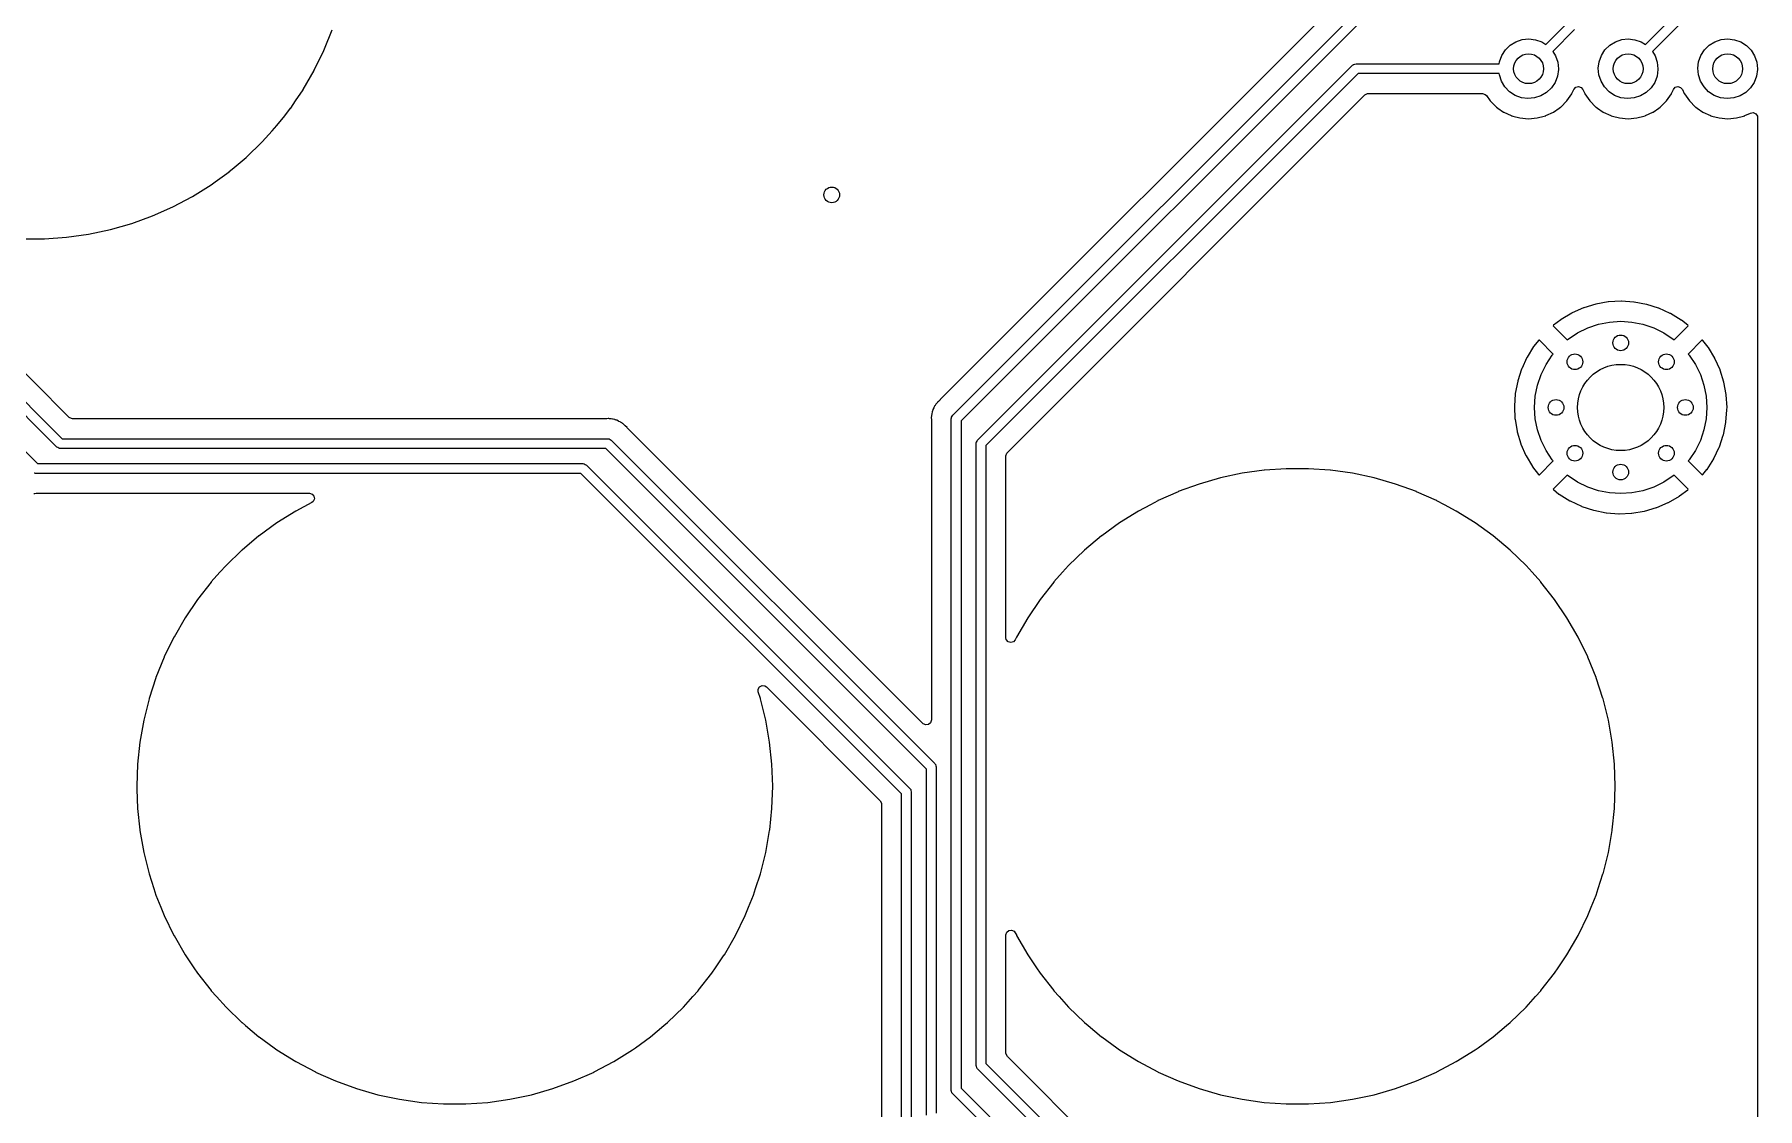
# Model space of a CAD drawing. Extents: x 144 to 253, y -181 to -52.
# Drawn here: x 209.53 to 253.49, y -157.31 to -129.89 of the extents above; entities that cross this region are included whole.
import ezdxf

# ---------------------------------------------------------------- set-up
doc = ezdxf.new("R2010")
doc.units = 0
doc.layers.add('BLACK', color=7, linetype='CONTINUOUS')

msp = doc.modelspace()

# ---------------------------------------------------------------- linework, layer by layer
at = {"layer": 'BLACK', "linetype": 'CONTINUOUS'}
for p, q in [((243.17, -128.679), (232.653, -139.196)), ((232.957, -139.612), (243.715, -128.853)), ((243.928, -128.993), (233.17, -139.752)), ((248.091, -130.149), (248.612, -129.628)), ((250.631, -130.149), (251.335, -129.444)), ((251.548, -129.584), (250.808, -130.325)), ((216.927, -130.26), (217.123, -129.777)), ((247.181, -130.166), (247.326, -130.077)), ((247.326, -130.077), (247.486, -130.022)), ((247.486, -130.022), (247.655, -130.004)), ((247.655, -130.004), (247.824, -130.024)), ((247.824, -130.024), (247.984, -130.081)), ((247.984, -130.081), (248.091, -130.149)), ((248.825, -129.768), (248.268, -130.325)), ((249.721, -130.166), (249.866, -130.077)), ((249.866, -130.077), (250.026, -130.022)), ((250.026, -130.022), (250.195, -130.004)), ((250.195, -130.004), (250.364, -130.024)), ((250.364, -130.024), (250.524, -130.081)), ((250.524, -130.081), (250.631, -130.149)), ((252.261, -130.166), (252.406, -130.077)), ((252.406, -130.077), (252.566, -130.022)), ((252.566, -130.022), (252.735, -130.004)), ((252.735, -130.004), (252.904, -130.024)), ((252.904, -130.024), (253.064, -130.081)), ((253.064, -130.081), (253.207, -130.172)), ((216.665, -130.806), (216.911, -130.302)), ((216.911, -130.302), (216.912, -130.3)), ((216.911, -130.302), (216.911, -130.302)), ((216.912, -130.3), (216.927, -130.26)), ((246.909, -130.587), (246.967, -130.427)), ((246.967, -130.427), (247.059, -130.284)), ((247.059, -130.284), (247.181, -130.166)), ((248.268, -130.325), (248.337, -130.437)), ((248.337, -130.437), (248.393, -130.597)), ((249.449, -130.587), (249.507, -130.427)), ((249.507, -130.427), (249.599, -130.284)), ((249.599, -130.284), (249.721, -130.166)), ((250.808, -130.325), (250.877, -130.437)), ((250.877, -130.437), (250.933, -130.597)), ((251.989, -130.587), (252.047, -130.427)), ((252.047, -130.427), (252.139, -130.284)), ((252.139, -130.284), (252.261, -130.166)), ((253.207, -130.172), (253.327, -130.293)), ((253.327, -130.293), (253.417, -130.437)), ((253.417, -130.437), (253.473, -130.597)), ((210.097, -140.423), (200.626, -130.953)), ((200.766, -130.739), (210.237, -140.21)), ((216.38, -131.299), (216.663, -130.809)), ((216.663, -130.809), (216.665, -130.806)), ((233.592, -140.247), (243.161, -130.678)), ((243.301, -130.891), (233.805, -140.387)), ((243.161, -130.678), (243.178, -130.664)), ((243.178, -130.664), (243.181, -130.661)), ((243.181, -130.661), (243.184, -130.66)), ((243.184, -130.66), (243.189, -130.656)), ((243.189, -130.656), (243.219, -130.65)), ((243.219, -130.65), (243.249, -130.641)), ((243.249, -130.641), (246.903, -130.641)), ((246.901, -130.891), (243.301, -130.891)), ((246.905, -130.924), (246.901, -130.891)), ((246.903, -130.641), (246.909, -130.587)), ((246.958, -131.086), (246.905, -130.924)), ((248.388, -130.956), (248.328, -131.114)), ((248.412, -130.787), (248.388, -130.956)), ((248.393, -130.597), (248.412, -130.766)), ((248.412, -130.766), (248.412, -130.787)), ((249.428, -130.755), (249.449, -130.587)), ((249.445, -130.924), (249.428, -130.755)), ((249.498, -131.086), (249.445, -130.924)), ((250.928, -130.956), (250.868, -131.114)), ((250.952, -130.787), (250.928, -130.956)), ((250.933, -130.597), (250.952, -130.766)), ((250.952, -130.766), (250.952, -130.787)), ((251.968, -130.755), (251.989, -130.587)), ((251.985, -130.924), (251.968, -130.755)), ((252.038, -131.086), (251.985, -130.924)), ((253.468, -130.956), (253.408, -131.114)), ((253.492, -130.787), (253.468, -130.956)), ((253.473, -130.597), (253.492, -130.766)), ((253.492, -130.766), (253.492, -130.787)), ((216.187, -131.586), (216.379, -131.301)), ((216.379, -131.301), (216.38, -131.299)), ((216.379, -131.301), (216.379, -131.301)), ((234.35, -140.56), (243.474, -131.436)), ((243.474, -131.436), (243.537, -131.402)), ((243.537, -131.402), (243.564, -131.4)), ((243.564, -131.4), (246.477, -131.4)), ((246.477, -131.4), (246.545, -131.42)), ((246.545, -131.42), (246.58, -131.453)), ((246.58, -131.453), (246.673, -131.586)), ((247.046, -131.231), (246.958, -131.086)), ((247.164, -131.353), (247.046, -131.231)), ((247.306, -131.446), (247.164, -131.353)), ((247.466, -131.505), (247.306, -131.446)), ((248.111, -131.373), (247.965, -131.46)), ((248.234, -131.256), (248.111, -131.373)), ((248.328, -131.114), (248.234, -131.256)), ((248.627, -131.586), (248.754, -131.404)), ((248.754, -131.404), (248.757, -131.399)), ((248.757, -131.399), (248.806, -131.294)), ((248.757, -131.399), (248.757, -131.399)), ((248.806, -131.294), (248.853, -131.24)), ((248.853, -131.24), (248.921, -131.221)), ((248.921, -131.221), (248.989, -131.241)), ((248.989, -131.241), (249.034, -131.294)), ((249.034, -131.294), (249.083, -131.399)), ((249.083, -131.399), (249.083, -131.399)), ((249.083, -131.399), (249.086, -131.404)), ((249.086, -131.404), (249.213, -131.586)), ((249.586, -131.231), (249.498, -131.086)), ((249.704, -131.353), (249.586, -131.231)), ((249.846, -131.446), (249.704, -131.353)), ((250.006, -131.505), (249.846, -131.446)), ((250.651, -131.373), (250.505, -131.46)), ((250.774, -131.256), (250.651, -131.373)), ((250.868, -131.114), (250.774, -131.256)), ((251.167, -131.586), (251.294, -131.404)), ((251.294, -131.404), (251.297, -131.399)), ((251.297, -131.399), (251.346, -131.294)), ((251.297, -131.399), (251.297, -131.399)), ((251.346, -131.294), (251.393, -131.24)), ((251.393, -131.24), (251.461, -131.221)), ((251.461, -131.221), (251.529, -131.241)), ((251.529, -131.241), (251.574, -131.294)), ((251.574, -131.294), (251.623, -131.399)), ((251.623, -131.399), (251.623, -131.399)), ((251.623, -131.399), (251.626, -131.404)), ((251.626, -131.404), (251.753, -131.586)), ((252.126, -131.231), (252.038, -131.086)), ((252.244, -131.353), (252.126, -131.231)), ((252.386, -131.446), (252.244, -131.353)), ((252.546, -131.505), (252.386, -131.446)), ((253.191, -131.373), (253.045, -131.46)), ((253.314, -131.256), (253.191, -131.373)), ((253.408, -131.114), (253.314, -131.256)), ((200.368, -131.612), (209.602, -140.845)), ((215.911, -131.964), (216.062, -131.77)), ((216.062, -131.77), (216.064, -131.769)), ((216.062, -131.77), (216.062, -131.77)), ((216.064, -131.769), (216.187, -131.586)), ((246.673, -131.586), (246.83, -131.743)), ((246.83, -131.743), (246.835, -131.746)), ((246.835, -131.746), (246.835, -131.746)), ((246.835, -131.746), (246.869, -131.77)), ((246.869, -131.77), (247.012, -131.871)), ((247.012, -131.871), (247.017, -131.873)), ((247.017, -131.873), (247.017, -131.873)), ((247.017, -131.873), (247.209, -131.962)), ((247.634, -131.528), (247.466, -131.505)), ((247.803, -131.512), (247.634, -131.528)), ((247.965, -131.46), (247.803, -131.512)), ((248.091, -131.962), (248.283, -131.873)), ((248.283, -131.873), (248.288, -131.871)), ((248.283, -131.873), (248.283, -131.873)), ((248.288, -131.871), (248.431, -131.77)), ((248.431, -131.77), (248.465, -131.746)), ((248.465, -131.746), (248.47, -131.743)), ((248.465, -131.746), (248.465, -131.746)), ((248.47, -131.743), (248.627, -131.586)), ((249.213, -131.586), (249.37, -131.743)), ((249.37, -131.743), (249.375, -131.746)), ((249.375, -131.746), (249.375, -131.746)), ((249.375, -131.746), (249.409, -131.77)), ((249.409, -131.77), (249.552, -131.871)), ((249.552, -131.871), (249.557, -131.873)), ((249.557, -131.873), (249.557, -131.873)), ((249.557, -131.873), (249.749, -131.962)), ((250.174, -131.528), (250.006, -131.505)), ((250.343, -131.512), (250.174, -131.528)), ((250.505, -131.46), (250.343, -131.512)), ((250.631, -131.962), (250.823, -131.873)), ((250.823, -131.873), (250.828, -131.871)), ((250.823, -131.873), (250.823, -131.873)), ((250.828, -131.871), (250.971, -131.77)), ((250.971, -131.77), (251.005, -131.746)), ((251.005, -131.746), (251.01, -131.743)), ((251.005, -131.746), (251.005, -131.746)), ((251.01, -131.743), (251.167, -131.586)), ((251.753, -131.586), (251.91, -131.743)), ((251.91, -131.743), (251.915, -131.746)), ((251.915, -131.746), (251.915, -131.746)), ((251.915, -131.746), (251.949, -131.77)), ((251.949, -131.77), (252.092, -131.871)), ((252.092, -131.871), (252.097, -131.873)), ((252.097, -131.873), (252.097, -131.873)), ((252.097, -131.873), (252.289, -131.962)), ((252.714, -131.528), (252.546, -131.505)), ((252.883, -131.512), (252.714, -131.528)), ((253.045, -131.46), (252.883, -131.512)), ((253.171, -131.962), (253.313, -131.896)), ((253.313, -131.896), (253.383, -131.885)), ((253.383, -131.885), (253.448, -131.914)), ((215.59, -132.354), (215.713, -132.217)), ((215.713, -132.217), (215.715, -132.215)), ((215.713, -132.217), (215.713, -132.217)), ((215.715, -132.215), (215.911, -131.964)), ((247.209, -131.962), (247.214, -131.964)), ((247.214, -131.964), (247.219, -131.966)), ((247.219, -131.966), (247.219, -131.966)), ((247.219, -131.966), (247.249, -131.974)), ((247.249, -131.974), (247.429, -132.022)), ((247.429, -132.022), (247.65, -132.041)), ((247.65, -132.041), (247.871, -132.022)), ((247.871, -132.022), (248.051, -131.974)), ((248.051, -131.974), (248.081, -131.966)), ((248.081, -131.966), (248.086, -131.964)), ((248.081, -131.966), (248.081, -131.966)), ((248.086, -131.964), (248.091, -131.962)), ((249.749, -131.962), (249.754, -131.964)), ((249.754, -131.964), (249.759, -131.966)), ((249.759, -131.966), (249.759, -131.966)), ((249.759, -131.966), (249.789, -131.974)), ((249.789, -131.974), (249.969, -132.022)), ((249.969, -132.022), (250.19, -132.041)), ((250.19, -132.041), (250.411, -132.022)), ((250.411, -132.022), (250.591, -131.974)), ((250.591, -131.974), (250.621, -131.966)), ((250.621, -131.966), (250.626, -131.964)), ((250.621, -131.966), (250.621, -131.966)), ((250.626, -131.964), (250.631, -131.962)), ((252.289, -131.962), (252.294, -131.964)), ((252.294, -131.964), (252.299, -131.966)), ((252.299, -131.966), (252.299, -131.966)), ((252.299, -131.966), (252.329, -131.974)), ((252.329, -131.974), (252.509, -132.022)), ((252.509, -132.022), (252.73, -132.041)), ((252.73, -132.041), (252.951, -132.022)), ((252.951, -132.022), (253.131, -131.974)), ((253.131, -131.974), (253.161, -131.966)), ((253.161, -131.966), (253.166, -131.964)), ((253.161, -131.966), (253.161, -131.966)), ((253.166, -131.964), (253.171, -131.962)), ((253.448, -131.914), (253.487, -131.974)), ((253.487, -131.974), (253.492, -132.01)), ((253.492, -132.01), (253.492, -169.363)), ((214.929, -133.029), (215.336, -132.636)), ((215.336, -132.636), (215.59, -132.354)), ((214.569, -133.331), (214.927, -133.031)), ((214.927, -133.031), (214.929, -133.029)), ((214.927, -133.031), (214.927, -133.031)), ((210.41, -139.665), (204.27, -133.524)), ((214.037, -133.726), (214.135, -133.655)), ((214.135, -133.655), (214.493, -133.394)), ((214.493, -133.394), (214.495, -133.393)), ((214.493, -133.394), (214.493, -133.394)), ((214.495, -133.393), (214.569, -133.331)), ((213.056, -134.292), (213.556, -134.026)), ((213.556, -134.026), (214.037, -133.726)), ((212.007, -134.716), (212.539, -134.522)), ((212.539, -134.522), (212.541, -134.521)), ((212.541, -134.521), (213.054, -134.293)), ((213.054, -134.293), (213.056, -134.292)), ((213.054, -134.293), (213.054, -134.293)), ((210.909, -134.99), (211.463, -134.872)), ((211.463, -134.872), (212.007, -134.716)), ((209.217, -135.108), (209.783, -135.108)), ((209.783, -135.108), (209.785, -135.108)), ((209.785, -135.108), (210.346, -135.069)), ((209.785, -135.108), (209.785, -135.108)), ((210.346, -135.069), (210.348, -135.068)), ((210.348, -135.068), (210.909, -134.99)), ((249.684, -136.719), (249.37, -136.775)), ((249.692, -136.718), (249.684, -136.719)), ((250.01, -136.701), (249.692, -136.718)), ((250.018, -136.701), (250.01, -136.701)), ((250.336, -136.722), (250.018, -136.701)), ((250.344, -136.722), (250.336, -136.722)), ((250.657, -136.781), (250.344, -136.722)), ((248.472, -137.172), (248.286, -137.315)), ((248.478, -137.168), (248.472, -137.172)), ((248.752, -137.005), (248.478, -137.168)), ((248.759, -137.001), (248.752, -137.005)), ((249.051, -136.872), (248.759, -137.001)), ((249.058, -136.869), (249.051, -136.872)), ((249.363, -136.776), (249.058, -136.869)), ((249.37, -136.775), (249.363, -136.776)), ((250.665, -136.783), (250.657, -136.781)), ((250.969, -136.879), (250.665, -136.783)), ((250.976, -136.882), (250.969, -136.879)), ((251.266, -137.014), (250.976, -136.882)), ((251.273, -137.018), (251.266, -137.014)), ((251.545, -137.184), (251.273, -137.018)), ((248.286, -137.315), (248.278, -137.327)), ((248.278, -137.327), (248.285, -137.339)), ((248.285, -137.339), (248.636, -137.69)), ((248.661, -137.668), (248.9, -137.508)), ((248.9, -137.508), (249.158, -137.381)), ((249.158, -137.381), (249.431, -137.288)), ((249.431, -137.288), (249.713, -137.232)), ((249.713, -137.232), (250, -137.213)), ((250, -137.213), (250.287, -137.232)), ((250.287, -137.232), (250.569, -137.288)), ((250.569, -137.288), (250.842, -137.381)), ((250.842, -137.381), (251.1, -137.508)), ((251.1, -137.508), (251.339, -137.668)), ((251.364, -137.69), (251.715, -137.34)), ((251.551, -137.188), (251.545, -137.184)), ((251.714, -137.316), (251.551, -137.188)), ((251.722, -137.327), (251.714, -137.316)), ((251.715, -137.34), (251.722, -137.327)), ((247.778, -137.857), (247.611, -138.128)), ((247.783, -137.85), (247.778, -137.857)), ((247.903, -137.7), (247.783, -137.85)), ((247.914, -137.692), (247.903, -137.7)), ((247.926, -137.699), (247.914, -137.692)), ((248.277, -138.049), (247.926, -137.699)), ((248.255, -138.074), (248.277, -138.049)), ((248.636, -137.69), (248.661, -137.668)), ((251.339, -137.668), (251.364, -137.69)), ((252.074, -137.698), (251.723, -138.049)), ((251.723, -138.049), (251.745, -138.074)), ((252.086, -137.692), (252.074, -137.698)), ((252.098, -137.7), (252.086, -137.692)), ((252.233, -137.874), (252.098, -137.7)), ((252.238, -137.88), (252.233, -137.874)), ((252.402, -138.153), (252.238, -137.88)), ((247.471, -138.431), (247.373, -138.735)), ((247.474, -138.424), (247.471, -138.431)), ((247.607, -138.135), (247.474, -138.424)), ((247.611, -138.128), (247.607, -138.135)), ((247.967, -138.571), (248.095, -138.313)), ((248.095, -138.313), (248.255, -138.074)), ((251.745, -138.074), (251.905, -138.313)), ((251.905, -138.313), (252.033, -138.571)), ((252.406, -138.16), (252.402, -138.153)), ((252.536, -138.451), (252.406, -138.16)), ((252.539, -138.458), (252.536, -138.451)), ((252.634, -138.763), (252.539, -138.458)), ((247.372, -138.742), (247.311, -139.056)), ((247.373, -138.735), (247.372, -138.742)), ((247.819, -139.126), (247.875, -138.844)), ((247.875, -138.844), (247.967, -138.571)), ((252.033, -138.571), (252.125, -138.844)), ((252.125, -138.844), (252.181, -139.126)), ((252.635, -138.77), (252.634, -138.763)), ((252.693, -139.084), (252.635, -138.77)), ((232.508, -139.359), (232.495, -139.375)), ((232.519, -139.342), (232.508, -139.359)), ((232.525, -139.332), (232.519, -139.342)), ((232.528, -139.325), (232.525, -139.332)), ((232.525, -139.332), (232.525, -139.332)), ((232.559, -139.292), (232.528, -139.325)), ((232.566, -139.283), (232.559, -139.292)), ((232.569, -139.28), (232.566, -139.283)), ((232.589, -139.26), (232.569, -139.28)), ((232.591, -139.258), (232.589, -139.26)), ((232.633, -139.214), (232.591, -139.258)), ((232.638, -139.208), (232.633, -139.214)), ((232.644, -139.204), (232.638, -139.208)), ((232.653, -139.196), (232.644, -139.204)), ((247.31, -139.063), (247.287, -139.381)), ((247.311, -139.056), (247.31, -139.063)), ((247.8, -139.413), (247.819, -139.126)), ((252.181, -139.126), (252.2, -139.413)), ((252.694, -139.091), (252.693, -139.084)), ((252.713, -139.411), (252.694, -139.091)), ((210.431, -139.681), (210.41, -139.665)), ((210.5, -139.701), (210.431, -139.681)), ((224.119, -139.701), (210.5, -139.701)), ((224.131, -139.701), (224.119, -139.701)), ((224.167, -139.698), (224.131, -139.701)), ((224.175, -139.697), (224.167, -139.698)), ((224.183, -139.698), (224.175, -139.697)), ((224.195, -139.7), (224.183, -139.698)), ((224.215, -139.701), (224.195, -139.7)), ((224.235, -139.701), (224.215, -139.701)), ((224.243, -139.703), (224.235, -139.701)), ((224.278, -139.712), (224.243, -139.703)), ((224.243, -139.703), (224.243, -139.703)), ((224.289, -139.715), (224.278, -139.712)), ((224.325, -139.721), (224.289, -139.715)), ((224.333, -139.722), (224.325, -139.721)), ((224.325, -139.721), (224.325, -139.721)), ((224.34, -139.725), (224.333, -139.722)), ((224.352, -139.73), (224.34, -139.725)), ((224.34, -139.725), (224.34, -139.725)), ((224.37, -139.736), (224.352, -139.73)), ((224.39, -139.741), (224.37, -139.736)), ((224.429, -139.763), (224.39, -139.741)), ((224.439, -139.768), (224.429, -139.763)), ((224.473, -139.782), (224.439, -139.768)), ((224.48, -139.785), (224.473, -139.782)), ((224.473, -139.782), (224.473, -139.782)), ((224.496, -139.797), (224.48, -139.785)), ((224.496, -139.798), (224.496, -139.797)), ((224.513, -139.809), (224.496, -139.798)), ((224.523, -139.815), (224.513, -139.809)), ((232.41, -139.66), (232.407, -139.68)), ((232.407, -139.68), (232.411, -139.722)), ((232.411, -139.64), (232.41, -139.66)), ((232.422, -139.577), (232.411, -139.62)), ((232.411, -139.62), (232.411, -139.64)), ((232.411, -139.722), (232.411, -139.724)), ((232.411, -139.724), (232.411, -139.736)), ((232.411, -139.736), (232.411, -147.391)), ((232.425, -139.566), (232.422, -139.577)), ((232.431, -139.53), (232.425, -139.566)), ((232.432, -139.522), (232.431, -139.53)), ((232.431, -139.53), (232.431, -139.53)), ((232.44, -139.503), (232.432, -139.522)), ((232.446, -139.485), (232.44, -139.503)), ((232.449, -139.473), (232.446, -139.485)), ((232.451, -139.465), (232.449, -139.473)), ((232.449, -139.473), (232.449, -139.473)), ((232.473, -139.426), (232.451, -139.465)), ((232.478, -139.416), (232.473, -139.426)), ((232.492, -139.382), (232.478, -139.416)), ((232.495, -139.375), (232.492, -139.382)), ((232.492, -139.382), (232.492, -139.382)), ((232.92, -139.7), (232.923, -139.678)), ((232.92, -156.845), (232.92, -139.7)), ((232.923, -139.673), (232.924, -139.671)), ((232.923, -139.678), (232.923, -139.673)), ((232.924, -139.671), (232.925, -139.664)), ((232.925, -139.664), (232.942, -139.639)), ((232.942, -139.639), (232.957, -139.612)), ((233.17, -139.752), (233.17, -156.793)), ((247.287, -139.381), (247.287, -139.389)), ((247.287, -139.389), (247.303, -139.707)), ((247.303, -139.707), (247.304, -139.715)), ((247.304, -139.715), (247.358, -140.029)), ((247.819, -139.7), (247.8, -139.413)), ((247.875, -139.983), (247.819, -139.7)), ((252.181, -139.7), (252.125, -139.983)), ((252.2, -139.413), (252.181, -139.7)), ((252.621, -140.112), (252.685, -139.799)), ((252.685, -139.799), (252.686, -139.792)), ((252.686, -139.792), (252.712, -139.472)), ((252.712, -139.468), (252.713, -139.416)), ((252.712, -139.472), (252.712, -139.468)), ((252.713, -139.416), (252.713, -139.411)), ((210.237, -140.21), (224.155, -140.21)), ((224.155, -140.21), (224.177, -140.213)), ((224.177, -140.213), (224.182, -140.213)), ((224.182, -140.213), (224.184, -140.214)), ((224.184, -140.214), (224.191, -140.215)), ((224.191, -140.215), (224.216, -140.232)), ((224.216, -140.232), (224.243, -140.247)), ((224.243, -140.247), (232.498, -148.502)), ((224.53, -139.818), (224.523, -139.815)), ((224.523, -139.815), (224.523, -139.815)), ((224.536, -139.824), (224.53, -139.818)), ((224.563, -139.849), (224.536, -139.824)), ((224.572, -139.856), (224.563, -139.849)), ((224.575, -139.859), (224.572, -139.856)), ((224.595, -139.879), (224.575, -139.859)), ((224.597, -139.881), (224.595, -139.879)), ((224.647, -139.928), (224.597, -139.881)), ((224.651, -139.934), (224.647, -139.928)), ((224.659, -139.943), (224.651, -139.934)), ((232.196, -147.481), (224.659, -139.943)), ((233.577, -140.274), (233.592, -140.247)), ((247.358, -140.029), (247.36, -140.036)), ((247.36, -140.036), (247.451, -140.342)), ((247.967, -140.255), (247.875, -139.983)), ((252.125, -139.983), (252.033, -140.255)), ((252.518, -140.422), (252.619, -140.119)), ((252.619, -140.119), (252.621, -140.112)), ((210.124, -140.438), (210.097, -140.423)), ((210.149, -140.455), (210.124, -140.438)), ((210.156, -140.456), (210.149, -140.455)), ((210.158, -140.457), (210.156, -140.456)), ((210.163, -140.457), (210.158, -140.457)), ((210.185, -140.46), (210.163, -140.457)), ((224.103, -140.46), (210.185, -140.46)), ((232.285, -148.642), (224.103, -140.46)), ((233.555, -140.335), (233.558, -140.313)), ((233.555, -156.21), (233.555, -140.335)), ((233.558, -140.308), (233.559, -140.306)), ((233.558, -140.313), (233.558, -140.308)), ((233.559, -140.306), (233.56, -140.299)), ((233.56, -140.299), (233.577, -140.274)), ((233.805, -140.387), (233.805, -156.158)), ((234.313, -140.65), (234.334, -140.581)), ((234.313, -145.29), (234.313, -140.65)), ((234.334, -140.581), (234.35, -140.56)), ((247.451, -140.342), (247.454, -140.349)), ((247.454, -140.349), (247.581, -140.642)), ((247.581, -140.642), (247.585, -140.648)), ((247.585, -140.648), (247.746, -140.923)), ((248.095, -140.513), (247.967, -140.255)), ((248.255, -140.753), (248.095, -140.513)), ((251.905, -140.513), (251.745, -140.753)), ((252.033, -140.255), (251.905, -140.513)), ((252.379, -140.717), (252.516, -140.429)), ((252.516, -140.429), (252.518, -140.422)), ((209.528, -141.092), (209.523, -141.092)), ((209.55, -141.095), (209.528, -141.092)), ((223.468, -141.095), (209.55, -141.095)), ((209.602, -140.845), (223.52, -140.845)), ((231.65, -149.277), (223.468, -141.095)), ((223.52, -140.845), (223.542, -140.848)), ((223.542, -140.848), (223.547, -140.848)), ((223.547, -140.848), (223.549, -140.849)), ((223.549, -140.849), (223.556, -140.85)), ((223.556, -140.85), (223.581, -140.867)), ((223.581, -140.867), (223.608, -140.882)), ((223.608, -140.882), (231.863, -149.137)), ((240.341, -141.094), (239.787, -141.212)), ((240.902, -141.016), (240.341, -141.094)), ((240.914, -141.015), (240.902, -141.016)), ((241.465, -140.976), (240.914, -141.015)), ((241.467, -140.976), (241.465, -140.976)), ((241.465, -140.976), (241.465, -140.976)), ((242.033, -140.976), (241.467, -140.976)), ((242.035, -140.976), (242.033, -140.976)), ((242.586, -141.015), (242.035, -140.976)), ((242.035, -140.976), (242.035, -140.976)), ((242.598, -141.016), (242.586, -141.015)), ((243.159, -141.094), (242.598, -141.016)), ((243.713, -141.212), (243.159, -141.094)), ((247.746, -140.923), (247.751, -140.929)), ((247.751, -140.929), (247.901, -141.127)), ((247.901, -141.127), (247.913, -141.136)), ((247.913, -141.136), (247.925, -141.129)), ((247.925, -141.129), (248.277, -140.778)), ((248.277, -140.778), (248.255, -140.753)), ((251.745, -140.753), (251.723, -140.778)), ((251.723, -140.778), (252.073, -141.127)), ((252.073, -141.127), (252.086, -141.135)), ((252.086, -141.135), (252.097, -141.127)), ((252.097, -141.127), (252.201, -140.999)), ((252.201, -140.999), (252.205, -140.993)), ((252.205, -140.993), (252.375, -140.724)), ((252.375, -140.724), (252.379, -140.717)), ((238.709, -141.563), (238.196, -141.791)), ((238.711, -141.562), (238.709, -141.563)), ((238.709, -141.563), (238.709, -141.563)), ((239.243, -141.368), (238.711, -141.562)), ((239.787, -141.212), (239.243, -141.368)), ((244.257, -141.368), (243.713, -141.212)), ((244.618, -141.5), (244.257, -141.368)), ((244.789, -141.562), (244.618, -141.5)), ((244.791, -141.563), (244.789, -141.562)), ((245.304, -141.791), (244.791, -141.563)), ((244.791, -141.563), (244.791, -141.563)), ((248.286, -141.487), (248.279, -141.5)), ((248.279, -141.5), (248.286, -141.51)), ((248.636, -141.137), (248.286, -141.487)), ((248.286, -141.51), (248.425, -141.622)), ((248.661, -141.159), (248.636, -141.137)), ((248.9, -141.319), (248.661, -141.159)), ((249.158, -141.446), (248.9, -141.319)), ((249.431, -141.538), (249.158, -141.446)), ((249.713, -141.595), (249.431, -141.538)), ((250.569, -141.538), (250.287, -141.595)), ((250.842, -141.446), (250.569, -141.538)), ((251.1, -141.319), (250.842, -141.446)), ((251.339, -141.159), (251.1, -141.319)), ((251.364, -141.137), (251.339, -141.159)), ((251.716, -141.489), (251.364, -141.137)), ((251.504, -141.671), (251.714, -141.512)), ((251.714, -141.512), (251.723, -141.501)), ((251.723, -141.501), (251.716, -141.489)), ((209.51, -141.605), (209.53, -141.608)), ((209.53, -141.608), (209.538, -141.607)), ((209.538, -141.607), (209.574, -141.604)), ((209.574, -141.604), (209.586, -141.603)), ((209.586, -141.603), (216.543, -141.603)), ((216.602, -141.841), (216.194, -142.058)), ((216.543, -141.603), (216.611, -141.624)), ((216.638, -141.812), (216.602, -141.841)), ((216.611, -141.624), (216.658, -141.677)), ((216.668, -141.747), (216.638, -141.812)), ((216.658, -141.677), (216.668, -141.747)), ((237.999, -141.895), (237.694, -142.058)), ((238.192, -141.793), (237.999, -141.895)), ((238.194, -141.792), (238.192, -141.793)), ((238.192, -141.793), (238.192, -141.793)), ((238.196, -141.791), (238.194, -141.792)), ((238.196, -141.791), (238.196, -141.791)), ((245.306, -141.792), (245.304, -141.791)), ((245.304, -141.791), (245.304, -141.791)), ((245.308, -141.793), (245.306, -141.792)), ((245.501, -141.895), (245.308, -141.793)), ((245.308, -141.793), (245.308, -141.793)), ((245.806, -142.058), (245.501, -141.895)), ((248.425, -141.622), (248.432, -141.627)), ((248.432, -141.627), (248.702, -141.796)), ((248.702, -141.796), (248.709, -141.799)), ((248.709, -141.799), (248.998, -141.934)), ((248.998, -141.934), (249.005, -141.937)), ((249.005, -141.937), (249.308, -142.036)), ((250, -141.613), (249.713, -141.595)), ((250.287, -141.595), (250, -141.613)), ((250.609, -142.057), (250.915, -141.967)), ((250.915, -141.967), (250.922, -141.964)), ((250.922, -141.964), (251.215, -141.839)), ((251.215, -141.839), (251.222, -141.835)), ((251.222, -141.835), (251.498, -141.675)), ((251.498, -141.675), (251.504, -141.671)), ((215.712, -142.359), (215.257, -142.69)), ((215.713, -142.358), (215.712, -142.359)), ((215.712, -142.359), (215.712, -142.359)), ((216.194, -142.058), (215.713, -142.358)), ((237.212, -142.359), (236.757, -142.69)), ((237.213, -142.358), (237.212, -142.359)), ((237.212, -142.359), (237.212, -142.359)), ((237.694, -142.058), (237.213, -142.358)), ((246.287, -142.358), (245.806, -142.058)), ((246.288, -142.359), (246.287, -142.358)), ((246.743, -142.69), (246.288, -142.359)), ((246.288, -142.359), (246.288, -142.359)), ((249.308, -142.036), (249.315, -142.038)), ((249.315, -142.038), (249.628, -142.1)), ((249.628, -142.1), (249.636, -142.101)), ((249.636, -142.101), (249.954, -142.126)), ((249.954, -142.126), (249.961, -142.126)), ((249.961, -142.126), (250.28, -142.112)), ((250.28, -142.112), (250.287, -142.111)), ((250.287, -142.111), (250.602, -142.058)), ((250.602, -142.058), (250.609, -142.057)), ((215.253, -142.692), (214.823, -143.054)), ((215.255, -142.691), (215.253, -142.692)), ((215.253, -142.692), (215.253, -142.692)), ((215.257, -142.69), (215.255, -142.691)), ((215.257, -142.69), (215.257, -142.69)), ((236.753, -142.692), (236.323, -143.054)), ((236.755, -142.691), (236.753, -142.692)), ((236.753, -142.692), (236.753, -142.692)), ((236.757, -142.69), (236.755, -142.691)), ((236.757, -142.69), (236.757, -142.69)), ((246.745, -142.691), (246.743, -142.69)), ((246.743, -142.69), (246.743, -142.69)), ((246.747, -142.692), (246.745, -142.691)), ((247.177, -143.054), (246.747, -142.692)), ((246.747, -142.692), (246.747, -142.692)), ((214.821, -143.055), (214.414, -143.448)), ((214.823, -143.054), (214.821, -143.055)), ((214.823, -143.054), (214.823, -143.054)), ((236.321, -143.055), (235.914, -143.448)), ((236.323, -143.054), (236.321, -143.055)), ((236.323, -143.054), (236.323, -143.054)), ((247.179, -143.055), (247.177, -143.054)), ((247.177, -143.054), (247.177, -143.054)), ((247.586, -143.448), (247.179, -143.055)), ((214.26, -143.62), (214.037, -143.868)), ((214.414, -143.448), (214.26, -143.62)), ((235.76, -143.62), (235.537, -143.868)), ((235.914, -143.448), (235.76, -143.62)), ((247.74, -143.62), (247.586, -143.448)), ((247.963, -143.868), (247.74, -143.62)), ((214.035, -143.869), (213.686, -144.315)), ((214.037, -143.868), (214.035, -143.869)), ((214.037, -143.868), (214.037, -143.868)), ((235.535, -143.869), (235.186, -144.315)), ((235.537, -143.868), (235.535, -143.869)), ((235.537, -143.868), (235.537, -143.868)), ((247.965, -143.869), (247.963, -143.868)), ((247.963, -143.868), (247.963, -143.868)), ((248.314, -144.315), (247.965, -143.869)), ((213.686, -144.315), (213.37, -144.785)), ((235.186, -144.315), (234.87, -144.785)), ((248.63, -144.785), (248.314, -144.315)), ((213.37, -144.785), (213.087, -145.275)), ((234.87, -144.785), (234.587, -145.275)), ((248.913, -145.275), (248.63, -144.785)), ((213.086, -145.277), (212.839, -145.782)), ((213.087, -145.275), (213.086, -145.277)), ((213.086, -145.277), (213.086, -145.277)), ((234.324, -145.339), (234.313, -145.29)), ((234.369, -145.394), (234.324, -145.339)), ((234.436, -145.416), (234.369, -145.394)), ((234.505, -145.397), (234.436, -145.416)), ((234.553, -145.345), (234.505, -145.397)), ((234.586, -145.277), (234.553, -145.345)), ((234.587, -145.275), (234.586, -145.277)), ((234.586, -145.277), (234.586, -145.277)), ((248.914, -145.277), (248.913, -145.275)), ((249.161, -145.782), (248.914, -145.277)), ((248.914, -145.277), (248.914, -145.277)), ((212.838, -145.784), (212.626, -146.309)), ((212.839, -145.782), (212.838, -145.784)), ((212.839, -145.782), (212.839, -145.782)), ((249.162, -145.784), (249.161, -145.782)), ((249.161, -145.782), (249.161, -145.782)), ((249.374, -146.309), (249.162, -145.784)), ((212.626, -146.311), (212.452, -146.846)), ((212.626, -146.309), (212.626, -146.311)), ((249.374, -146.311), (249.374, -146.309)), ((249.548, -146.846), (249.374, -146.311)), ((227.991, -146.605), (228.027, -146.544)), ((227.993, -146.676), (227.991, -146.605)), ((228.048, -146.846), (227.993, -146.676)), ((228.027, -146.544), (228.091, -146.512)), ((228.091, -146.512), (228.162, -146.521)), ((228.162, -146.521), (228.202, -146.547)), ((228.202, -146.547), (231.105, -149.451)), ((212.451, -146.848), (212.314, -147.397)), ((212.452, -146.846), (212.451, -146.848)), ((212.452, -146.846), (212.452, -146.846)), ((228.049, -146.848), (228.048, -146.846)), ((228.186, -147.397), (228.049, -146.848)), ((249.549, -146.848), (249.548, -146.846)), ((249.548, -146.846), (249.548, -146.846)), ((249.686, -147.397), (249.549, -146.848)), ((212.314, -147.397), (212.216, -147.955)), ((228.284, -147.955), (228.186, -147.397)), ((232.203, -147.487), (232.196, -147.481)), ((232.268, -147.516), (232.203, -147.487)), ((232.338, -147.506), (232.268, -147.516)), ((232.391, -147.46), (232.338, -147.506)), ((232.411, -147.391), (232.391, -147.46)), ((249.784, -147.955), (249.686, -147.397)), ((212.216, -147.955), (212.157, -148.518)), ((228.343, -148.518), (228.284, -147.955)), ((249.843, -148.518), (249.784, -147.955)), ((212.157, -148.518), (212.137, -149.084)), ((228.363, -149.084), (228.343, -148.518)), ((232.498, -148.502), (232.512, -148.519)), ((232.512, -148.519), (232.515, -148.522)), ((232.515, -148.522), (232.516, -148.525)), ((232.516, -148.525), (232.52, -148.53)), ((232.52, -148.53), (232.526, -148.56)), ((232.526, -148.56), (232.535, -148.59)), ((232.535, -148.59), (232.535, -157.428)), ((249.863, -149.084), (249.843, -148.518)), ((232.285, -157.48), (232.285, -148.642)), ((212.137, -149.084), (212.14, -149.158)), ((212.14, -149.158), (212.157, -149.65)), ((228.343, -149.65), (228.363, -149.084)), ((231.105, -149.451), (231.139, -149.513)), ((231.65, -158.115), (231.65, -149.277)), ((231.863, -149.137), (231.877, -149.154)), ((231.877, -149.154), (231.88, -149.157)), ((231.88, -149.157), (231.881, -149.16)), ((231.881, -149.16), (231.885, -149.165)), ((231.885, -149.165), (231.891, -149.195)), ((231.891, -149.195), (231.9, -149.225)), ((231.9, -149.225), (231.9, -158.063)), ((249.843, -149.65), (249.863, -149.084)), ((212.157, -149.65), (212.157, -149.652)), ((212.157, -149.652), (212.214, -150.194)), ((228.286, -150.194), (228.343, -149.652)), ((228.343, -149.652), (228.343, -149.65)), ((231.139, -149.513), (231.141, -149.54)), ((231.141, -149.54), (231.141, -158.036)), ((249.786, -150.194), (249.843, -149.652)), ((249.843, -149.652), (249.843, -149.65)), ((212.214, -150.194), (212.216, -150.213)), ((212.216, -150.213), (212.314, -150.771)), ((228.186, -150.771), (228.284, -150.213)), ((228.284, -150.213), (228.286, -150.194)), ((249.686, -150.771), (249.784, -150.213)), ((249.784, -150.213), (249.786, -150.194)), ((212.314, -150.771), (212.451, -151.32)), ((228.049, -151.32), (228.186, -150.771)), ((249.549, -151.32), (249.686, -150.771)), ((212.451, -151.32), (212.452, -151.322)), ((212.452, -151.322), (212.452, -151.322)), ((212.452, -151.322), (212.573, -151.695)), ((227.927, -151.695), (228.048, -151.322)), ((228.048, -151.322), (228.049, -151.32)), ((228.048, -151.322), (228.048, -151.322)), ((249.427, -151.695), (249.548, -151.322)), ((249.548, -151.322), (249.549, -151.32)), ((249.548, -151.322), (249.548, -151.322)), ((212.573, -151.695), (212.626, -151.859)), ((212.626, -151.859), (212.627, -151.861)), ((212.627, -151.861), (212.627, -151.861)), ((212.627, -151.861), (212.752, -152.171)), ((227.748, -152.171), (227.873, -151.861)), ((227.873, -151.861), (227.874, -151.859)), ((227.873, -151.861), (227.873, -151.861)), ((227.874, -151.859), (227.927, -151.695)), ((249.248, -152.171), (249.373, -151.861)), ((249.373, -151.861), (249.374, -151.859)), ((249.373, -151.861), (249.373, -151.861)), ((249.374, -151.859), (249.427, -151.695)), ((212.752, -152.171), (212.838, -152.384)), ((212.838, -152.384), (212.839, -152.386)), ((212.839, -152.386), (212.839, -152.386)), ((212.839, -152.386), (213.086, -152.891)), ((227.414, -152.891), (227.661, -152.386)), ((227.661, -152.386), (227.662, -152.384)), ((227.661, -152.386), (227.661, -152.386)), ((227.662, -152.384), (227.748, -152.171)), ((248.914, -152.891), (249.161, -152.386)), ((249.161, -152.386), (249.162, -152.384)), ((249.161, -152.386), (249.161, -152.386)), ((249.162, -152.384), (249.248, -152.171)), ((213.086, -152.891), (213.087, -152.893)), ((213.087, -152.893), (213.37, -153.383)), ((227.13, -153.383), (227.413, -152.893)), ((227.413, -152.893), (227.414, -152.891)), ((234.313, -152.879), (234.334, -152.81)), ((234.313, -155.895), (234.313, -152.879)), ((234.334, -152.81), (234.387, -152.764)), ((234.387, -152.764), (234.457, -152.754)), ((234.457, -152.754), (234.522, -152.783)), ((234.522, -152.783), (234.553, -152.823)), ((234.553, -152.823), (234.58, -152.879)), ((234.58, -152.879), (234.587, -152.893)), ((234.587, -152.893), (234.87, -153.383)), ((248.63, -153.383), (248.913, -152.893)), ((248.913, -152.893), (248.914, -152.891)), ((213.37, -153.383), (213.371, -153.385)), ((213.371, -153.385), (213.371, -153.385)), ((213.371, -153.385), (213.596, -153.718)), ((226.904, -153.718), (227.129, -153.385)), ((227.129, -153.385), (227.13, -153.383)), ((227.129, -153.385), (227.129, -153.385)), ((234.87, -153.383), (234.871, -153.385)), ((234.871, -153.385), (234.871, -153.385)), ((234.871, -153.385), (235.096, -153.718)), ((248.404, -153.718), (248.629, -153.385)), ((248.629, -153.385), (248.63, -153.383)), ((248.629, -153.385), (248.629, -153.385)), ((213.596, -153.718), (213.686, -153.853)), ((213.686, -153.853), (214.035, -154.299)), ((226.465, -154.299), (226.814, -153.853)), ((226.814, -153.853), (226.904, -153.718)), ((235.096, -153.718), (235.186, -153.853)), ((235.186, -153.853), (235.535, -154.299)), ((247.965, -154.299), (248.314, -153.853)), ((248.314, -153.853), (248.404, -153.718)), ((214.035, -154.299), (214.037, -154.301)), ((214.037, -154.301), (214.037, -154.301)), ((214.037, -154.301), (214.174, -154.453)), ((226.326, -154.453), (226.463, -154.301)), ((226.463, -154.301), (226.465, -154.299)), ((226.463, -154.301), (226.463, -154.301)), ((235.535, -154.299), (235.537, -154.301)), ((235.537, -154.301), (235.537, -154.301)), ((235.537, -154.301), (235.674, -154.453)), ((247.826, -154.453), (247.963, -154.301)), ((247.963, -154.301), (247.965, -154.299)), ((247.963, -154.301), (247.963, -154.301)), ((214.174, -154.453), (214.414, -154.72)), ((214.414, -154.72), (214.821, -155.113)), ((225.679, -155.113), (226.086, -154.72)), ((226.086, -154.72), (226.326, -154.453)), ((235.674, -154.453), (235.914, -154.72)), ((235.914, -154.72), (236.321, -155.113)), ((247.179, -155.113), (247.586, -154.72)), ((247.586, -154.72), (247.826, -154.453)), ((214.821, -155.113), (214.823, -155.115)), ((214.823, -155.115), (214.823, -155.115)), ((214.823, -155.115), (214.911, -155.188)), ((214.911, -155.188), (215.255, -155.477)), ((225.245, -155.477), (225.589, -155.188)), ((225.589, -155.188), (225.677, -155.115)), ((225.677, -155.115), (225.679, -155.113)), ((225.677, -155.115), (225.677, -155.115)), ((236.321, -155.113), (236.323, -155.115)), ((236.323, -155.115), (236.323, -155.115)), ((236.323, -155.115), (236.411, -155.188)), ((236.411, -155.188), (236.755, -155.477)), ((246.745, -155.477), (247.089, -155.188)), ((247.089, -155.188), (247.177, -155.115)), ((247.177, -155.115), (247.179, -155.113)), ((247.177, -155.115), (247.177, -155.115)), ((215.255, -155.477), (215.257, -155.478)), ((215.257, -155.478), (215.257, -155.478)), ((215.257, -155.478), (215.64, -155.757)), ((224.86, -155.757), (225.243, -155.478)), ((225.243, -155.478), (225.245, -155.477)), ((225.243, -155.478), (225.243, -155.478)), ((236.755, -155.477), (236.757, -155.478)), ((236.757, -155.478), (236.757, -155.478)), ((236.757, -155.478), (237.14, -155.757)), ((246.36, -155.757), (246.743, -155.478)), ((246.743, -155.478), (246.745, -155.477)), ((246.743, -155.478), (246.743, -155.478)), ((215.64, -155.757), (215.713, -155.81)), ((215.713, -155.81), (216.194, -156.11)), ((224.306, -156.11), (224.787, -155.81)), ((224.787, -155.81), (224.86, -155.757)), ((234.316, -155.922), (234.313, -155.895)), ((234.35, -155.984), (234.316, -155.922)), ((237.913, -159.547), (234.35, -155.984)), ((237.14, -155.757), (237.213, -155.81)), ((237.213, -155.81), (237.694, -156.11)), ((245.806, -156.11), (246.287, -155.81)), ((246.287, -155.81), (246.36, -155.757)), ((216.194, -156.11), (216.694, -156.376)), ((216.694, -156.376), (216.696, -156.377)), ((216.696, -156.377), (216.696, -156.377)), ((216.696, -156.377), (217.209, -156.605)), ((223.291, -156.605), (223.804, -156.377)), ((223.804, -156.377), (223.806, -156.376)), ((223.804, -156.377), (223.804, -156.377)), ((223.806, -156.376), (224.306, -156.11)), ((233.564, -156.24), (233.555, -156.21)), ((233.57, -156.27), (233.564, -156.24)), ((233.574, -156.275), (233.57, -156.27)), ((233.575, -156.278), (233.574, -156.275)), ((233.578, -156.281), (233.575, -156.278)), ((233.592, -156.298), (233.578, -156.281)), ((237.365, -160.072), (233.592, -156.298)), ((233.805, -156.158), (237.578, -159.932)), ((237.694, -156.11), (238.194, -156.376)), ((238.194, -156.376), (238.196, -156.377)), ((238.196, -156.377), (238.196, -156.377)), ((238.196, -156.377), (238.709, -156.605)), ((244.791, -156.605), (245.304, -156.377)), ((245.304, -156.377), (245.306, -156.376)), ((245.304, -156.377), (245.304, -156.377)), ((245.306, -156.376), (245.806, -156.11)), ((217.209, -156.605), (217.211, -156.606)), ((217.211, -156.606), (217.743, -156.8)), ((217.743, -156.8), (218.287, -156.956)), ((218.287, -156.956), (218.841, -157.074)), ((221.659, -157.074), (222.213, -156.956)), ((222.213, -156.956), (222.757, -156.8)), ((222.757, -156.8), (223.289, -156.606)), ((223.289, -156.606), (223.291, -156.605)), ((232.929, -156.875), (232.92, -156.845)), ((232.935, -156.905), (232.929, -156.875)), ((232.939, -156.91), (232.935, -156.905)), ((232.94, -156.913), (232.939, -156.91)), ((232.943, -156.916), (232.94, -156.913)), ((232.957, -156.933), (232.943, -156.916)), ((236.73, -160.707), (232.957, -156.933)), ((233.17, -156.793), (236.943, -160.567)), ((238.709, -156.605), (238.711, -156.606)), ((238.711, -156.606), (239.243, -156.8)), ((239.243, -156.8), (239.787, -156.956)), ((239.787, -156.956), (240.341, -157.074)), ((243.159, -157.074), (243.713, -156.956)), ((243.713, -156.956), (244.257, -156.8)), ((244.257, -156.8), (244.789, -156.606)), ((244.789, -156.606), (244.791, -156.605)), ((218.841, -157.074), (219.402, -157.153)), ((219.402, -157.153), (219.404, -157.153)), ((219.404, -157.153), (219.965, -157.192)), ((219.965, -157.192), (219.965, -157.192)), ((219.965, -157.192), (219.967, -157.192)), ((219.967, -157.192), (220.533, -157.192)), ((220.533, -157.192), (220.535, -157.192)), ((220.535, -157.192), (221.096, -157.153)), ((220.535, -157.192), (220.535, -157.192)), ((221.096, -157.153), (221.098, -157.153)), ((221.098, -157.153), (221.659, -157.074)), ((240.341, -157.074), (240.902, -157.153)), ((240.902, -157.153), (240.904, -157.153)), ((240.904, -157.153), (241.465, -157.192)), ((241.465, -157.192), (241.465, -157.192)), ((241.465, -157.192), (241.467, -157.192)), ((241.467, -157.192), (242.033, -157.192)), ((242.033, -157.192), (242.035, -157.192)), ((242.035, -157.192), (242.596, -157.153)), ((242.035, -157.192), (242.035, -157.192)), ((242.596, -157.153), (242.598, -157.153)), ((242.598, -157.153), (243.159, -157.074))]:
    msp.add_line(p, q, dxfattribs=at)
at = {"layer": 'BLACK'}
for centre, radius in [((247.65, -130.766), 0.381), ((250.19, -130.766), 0.381), ((252.73, -130.766), 0.381), ((229.87, -133.985), 0.2), ((250, -137.763), 0.2), ((248.833, -138.247), 0.2), ((251.167, -138.247), 0.2), ((250, -139.413), 1.1), ((248.35, -139.413), 0.2), ((251.65, -139.413), 0.2), ((248.833, -140.58), 0.2), ((251.167, -140.58), 0.2), ((250, -141.063), 0.2)]:
    msp.add_circle(centre, radius, dxfattribs=at)

doc.saveas('drawing.dxf')
